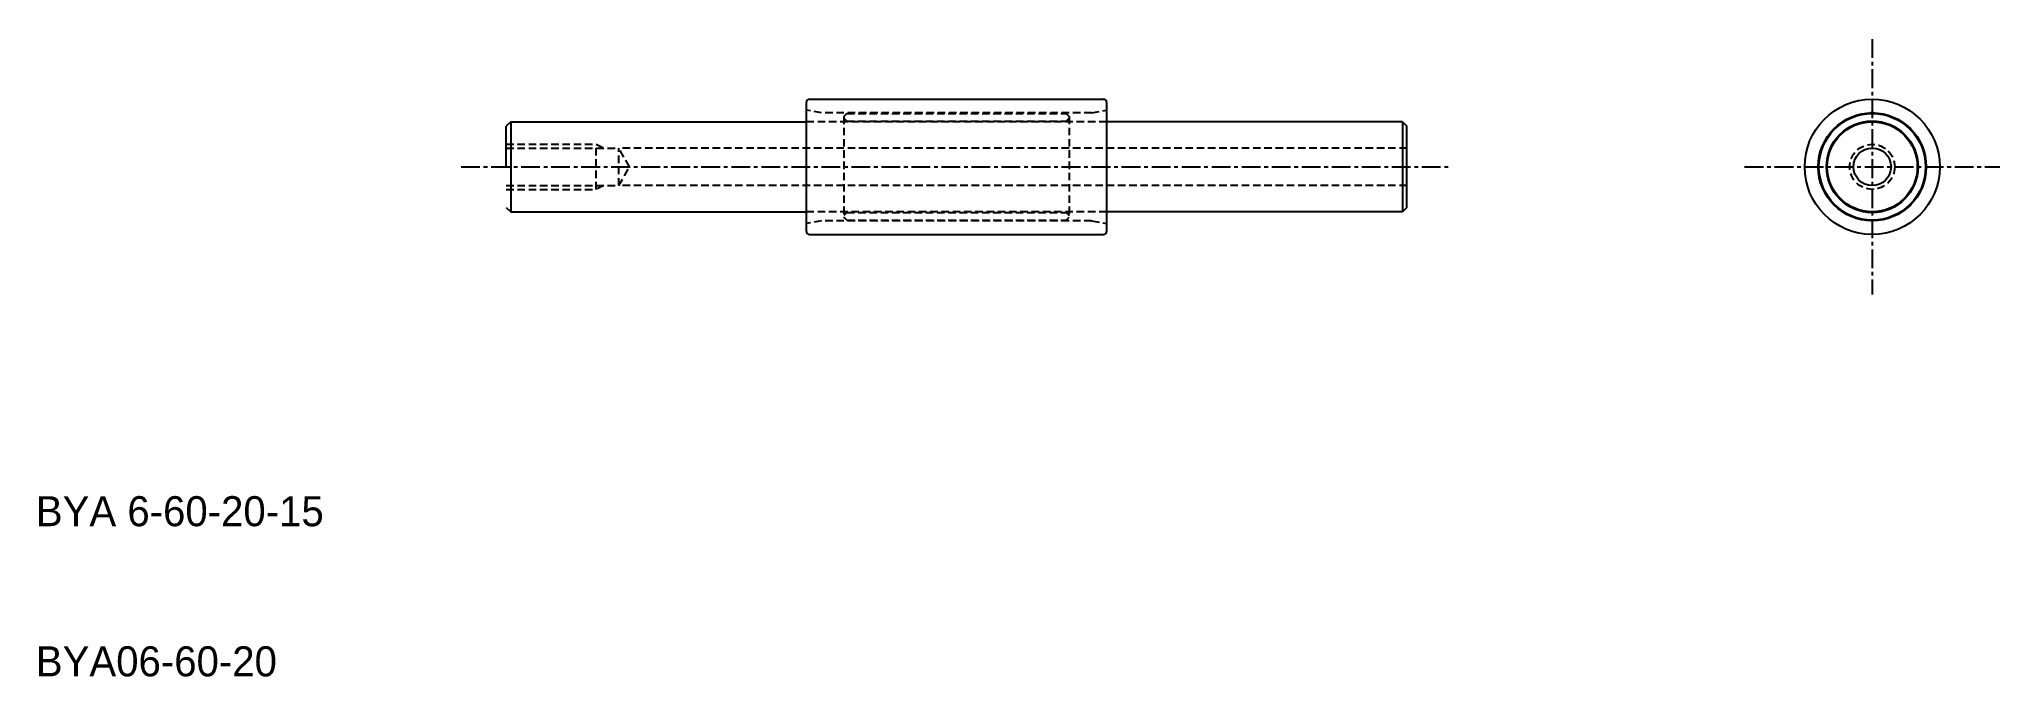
# Model space of a CAD drawing. Extents: x -2 to 128, y 235 to 278.
import ezdxf

# ---------------------------------------------------------------- set-up
doc = ezdxf.new("R2010")
doc.units = 0
doc.linetypes.add('CENTER', pattern=[2, 1.25, -0.25, 0.25, -0.25])
doc.linetypes.add('DASHED', pattern=[0.75, 0.5, -0.25])
doc.layers.get('0').update_dxf_attribs({"linetype": 'CONTINUOUS'})
doc.layers.add('CENTER', color=1, linetype='CENTER')

# ---------------------------------------------------------------- blocks, each defined once
blk = doc.blocks.new('A$C5093150F')
at = {"color": 3, "linetype": 'DASHED'}
for p, q in [((0, 1.5), (6, 1.5)), ((6, -1.5), (6, 1.5)), ((6, 1.5), (6.5, 1.25)), ((0, 1.25), (7.5, 1.25)), ((7.5, -1.25), (7.5, 1.25)), ((8.22, 0), (7.5, 1.25)), ((7.5, -1.25), (8.22, 0)), ((0, -1.25), (7.5, -1.25)), ((6.5, -1.25), (6, -1.5)), ((0, -1.5), (6, -1.5))]:
    blk.add_line(p, q, dxfattribs=at)
blk = doc.blocks.new('A$C58F01385')
at = {"color": 3, "linetype": 'DASHED'}
blk.add_blockref('A$C5093150F', (0, 0), dxfattribs=at)

msp = doc.modelspace()

# ---------------------------------------------------------------- linework, layer by layer
at = {"color": 7, "linetype": 'CONTINUOUS'}
for p, q in [((48.94, 264.76), (48.94, 273.36)), ((49.14, 273.56), (68.74, 273.56)), ((68.94, 273.36), (68.94, 264.76)), ((29.24, 272.06), (28.94, 271.76)), ((28.94, 269.06), (28.94, 271.76)), ((29.24, 272.06), (29.24, 266.06)), ((29.24, 272.06), (48.94, 272.06)), ((88.64, 272.06), (68.94, 272.06)), ((88.64, 272.06), (88.94, 271.76)), ((88.64, 272.06), (88.64, 266.06)), ((88.94, 266.36), (88.94, 271.76)), ((28.94, 266.36), (29.24, 266.06)), ((29.24, 266.06), (48.94, 266.06)), ((88.64, 266.06), (68.94, 266.06)), ((88.94, 266.36), (88.64, 266.06)), ((49.14, 264.56), (68.74, 264.56))]:
    msp.add_line(p, q, dxfattribs=at)
at = {"color": 3, "linetype": 'DASHED'}
for p, q in [((49.94, 272.66), (48.94, 272.84)), ((68.94, 272.06), (48.94, 272.06)), ((67.94, 272.66), (49.94, 272.66)), ((51.64, 272.61), (51.44, 272.41)), ((51.44, 272.41), (51.44, 265.71)), ((51.64, 272.11), (51.44, 272.31)), ((51.64, 272.61), (66.24, 272.61)), ((51.64, 272.11), (66.24, 272.11)), ((66.24, 272.61), (66.44, 272.41)), ((66.24, 272.11), (66.44, 272.31)), ((66.44, 272.41), (66.44, 265.71)), ((67.94, 272.66), (68.94, 272.84)), ((88.94, 270.31), (36.44, 270.31)), ((88.94, 267.81), (36.44, 267.81)), ((68.94, 266.06), (48.94, 266.06)), ((49.94, 265.46), (48.94, 265.28)), ((67.94, 265.46), (49.94, 265.46)), ((51.64, 266.01), (51.44, 265.81)), ((51.64, 265.51), (51.44, 265.71)), ((51.64, 266.01), (66.24, 266.01)), ((51.64, 265.51), (66.24, 265.51)), ((66.24, 266.01), (66.44, 265.81)), ((66.24, 265.51), (66.44, 265.71)), ((67.94, 265.46), (68.94, 265.28))]:
    msp.add_line(p, q, dxfattribs=at)
at = {"color": 7, "linetype": 'CONTINUOUS'}
for radius in [4.5, 3.6, 3.55, 3.05, 3, 1.25]:
    msp.add_circle((119.94, 269.06), radius, dxfattribs=at)
at = {"color": 3, "linetype": 'DASHED'}
msp.add_circle((119.94, 269.06), 1.5, dxfattribs=at)
at = {"color": 7, "linetype": 'CONTINUOUS'}
for centre, radius, start, end in [((49.14, 273.36), 0.2, 90, 180), ((68.74, 273.36), 0.2, 0, 90), ((119.94, 272.36), 0.3, 55.0292, 124.9708), ((119.94, 272.36), 0.3, 237.9108, 302.0892), ((117.08, 270.71), 0.3, 115.0292, 184.9708), ((117.08, 270.71), 0.3, 297.9108, 2.0892), ((122.79, 270.71), 0.3, 177.9108, 242.0892), ((122.79, 270.71), 0.3, 355.0292, 64.9708), ((117.08, 267.41), 0.3, 175.0292, 244.9708), ((117.08, 267.41), 0.3, 357.9108, 62.0892), ((122.79, 267.41), 0.3, 117.9108, 182.0892), ((122.79, 267.41), 0.3, 295.0292, 4.9708), ((119.94, 265.76), 0.3, 235.0292, 304.9708), ((119.94, 265.76), 0.3, 57.9108, 122.0892), ((49.14, 264.76), 0.2, 180, 270), ((68.74, 264.76), 0.2, 270, 0)]:
    msp.add_arc(centre, radius, start, end, dxfattribs=at)
at = {"layer": 'CENTER', "color": 1, "linetype": 'CENTER'}
for p, q in [((119.94, 277.56), (119.94, 260.56)), ((25.94, 269.06), (91.94, 269.06)), ((111.44, 269.06), (128.44, 269.06))]:
    msp.add_line(p, q, dxfattribs=at)

# ---------------------------------------------------------------- block references
at = {"color": 7, "linetype": 'CONTINUOUS'}
msp.add_blockref('A$C58F01385', (28.94, 269.06), dxfattribs=at)

# ---------------------------------------------------------------- texts
for s, p in [('BYA 6-60-20-15', (-2.39, 245.12)), ('BYA06-60-20', (-2.39, 235.12))]:
    msp.add_text(s, height=2, dxfattribs=at).set_placement(p)

doc.saveas('drawing.dxf')
